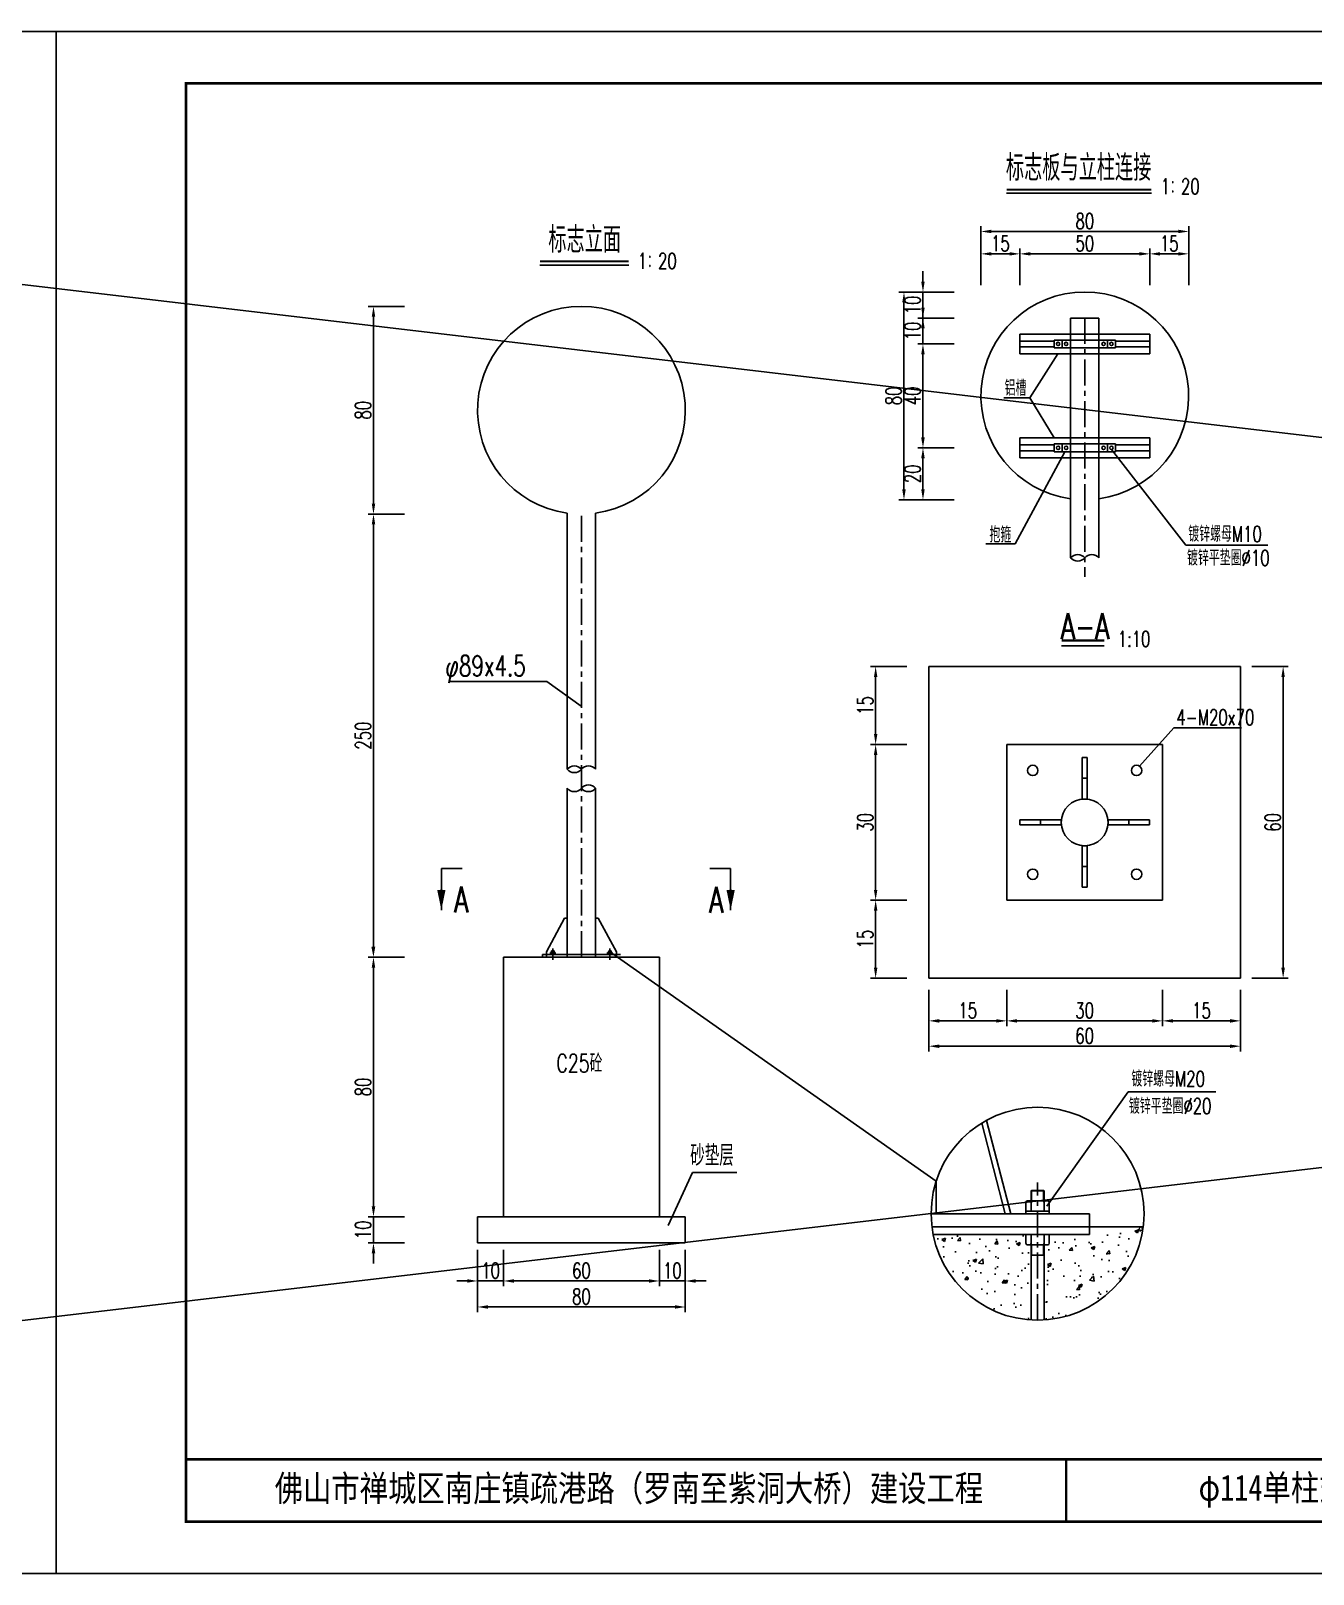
# Model space of a CAD drawing. Extents: x 3598 to 6562, y -9591 to -7828.
# Drawn here: x 4183.7 to 4430.5, y -8142.2 to -7845 of the extents above; entities that cross this region are included whole.
import ezdxf
from ezdxf.enums import TextEntityAlignment as Align

# ---------------------------------------------------------------- set-up
doc = ezdxf.new("R2010")
doc.units = 0
doc.header["$LTSCALE"] = 2
doc.header["$PDMODE"] = 32
doc.header["$PDSIZE"] = 0.3
doc.linetypes.add('CENTERX2', pattern=[4, 2.5, -0.5, 0.5, -0.5])
doc.layers.get('0').update_dxf_attribs({"linetype": 'CONTINUOUS'})
doc.layers.get('DEFPOINTS').update_dxf_attribs({"linetype": 'CONTINUOUS'})
for name, color, linetype in [('3', 3, 'CONTINUOUS'), ('PP-COM', 7, 'CONTINUOUS'), ('中线', 2, 'CENTERX2'), ('图框', 7, 'CONTINUOUS'), ('尺寸', 2, 'CONTINUOUS'), ('尺寸标注', 4, 'CONTINUOUS'), ('文字', 7, 'CONTINUOUS'), ('文字字符', 7, 'CONTINUOUS'), ('文字符号', 2, 'CONTINUOUS'), ('结构2', 7, 'CONTINUOUS'), ('结构3', 1, 'CONTINUOUS'), ('钢筋', 1, 'CONTINUOUS')]:
    doc.layers.add(name, color=color, linetype=linetype)
doc.styles.get("Standard").update_dxf_attribs({"font": 'simplex1.shx', "width": 0.7, "bigfont": 'hztxt.shx'})
doc.styles.add('WMF-宋体0', font='SIMFANG.TTF', dxfattribs={"width": 0.8})
doc.dimstyles.new('1：10', dxfattribs={"dimtxt": 3, "dimasz": 2, "dimexe": 1, "dimexo": 1, "dimgap": 0.5, "dimtad": 1, "dimrnd": 0.0095, "dimdsep": 46, "dimtxsty": 'Standard', "dimcen": 0.05, "dimclrt": 256, "dimadec": 0, "dimazin": 0, "dimtfac": 1, "dimtix": 1, "dimtmove": 2, "dimatfit": 3, "dimfxl": 0, "dimtolj": 1, "dimtzin": 0, "dimarcsym": 0})
doc.dimstyles.new('1：20', dxfattribs={"dimtxt": 3, "dimasz": 2, "dimexe": 1, "dimexo": 1, "dimgap": 0.5, "dimtad": 1, "dimlfac": 2, "dimrnd": 0.0095, "dimdsep": 46, "dimtxsty": 'Standard', "dimcen": 0.09, "dimadec": 0, "dimazin": 0, "dimtfac": 1, "dimtix": 1, "dimtmove": 2, "dimatfit": 3, "dimfxl": 0, "dimtolj": 1, "dimtzin": 0, "dimarcsym": 0})

# ---------------------------------------------------------------- blocks, each defined once
blk = doc.blocks.new('DIM')
blk.add_lwpolyline([(-1, -0.1, 0.2, 0, 0), (0, 0, 0, 0, 0)], format="xyseb")
blk = doc.blocks.new('*D36')
at = {"layer": 'DEFPOINTS', "color": 0, "linetype": 'Continuous'}
for p in [(4249.61, -7898.03), (4289.65, -7898.03), (4289.65, -7938.03)]:
    blk.add_point(p, dxfattribs=at)
at = {"layer": '尺寸标注', "color": 0, "linetype": 'Continuous', "lineweight": -2}
for p, q in [((4255.61, -7898.03), (4248.61, -7898.03)), ((4249.61, -7936.03), (4249.61, -7900.03)), ((4255.61, -7938.03), (4248.61, -7938.03))]:
    blk.add_line(p, q, dxfattribs=at)
at = {"layer": '尺寸标注', "color": 0, "linetype": 'Continuous'}
for points in [[(4249.28, -7900.03), (4249.95, -7900.03), (4249.61, -7898.03)], [(4249.28, -7936.03), (4249.95, -7936.03), (4249.61, -7938.03)]]:
    blk.add_solid(points, dxfattribs=at)
at = {"layer": '尺寸标注', "color": 0, "linetype": 'Continuous', "insert": (4247.61, -7918.03), "char_height": 3, "attachment_point": 5, "rotation": 90}
blk.add_mtext('\\A1;80', dxfattribs=at)
blk = doc.blocks.new('*D37')
at = {"layer": 'DEFPOINTS', "color": 0, "linetype": 'Continuous'}
for p in [(4289.65, -7938.03), (4249.61, -8023.37), (4289.65, -8023.37)]:
    blk.add_point(p, dxfattribs=at)
at = {"layer": '尺寸标注', "color": 0, "linetype": 'Continuous', "lineweight": -2}
for p, q in [((4255.61, -7938.03), (4248.61, -7938.03)), ((4249.61, -7940.03), (4249.61, -8021.37)), ((4255.61, -8023.37), (4248.61, -8023.37))]:
    blk.add_line(p, q, dxfattribs=at)
at = {"layer": '尺寸标注', "color": 0, "linetype": 'Continuous'}
for points in [[(4249.28, -7940.03), (4249.95, -7940.03), (4249.61, -7938.03)], [(4249.28, -8021.37), (4249.95, -8021.37), (4249.61, -8023.37)]]:
    blk.add_solid(points, dxfattribs=at)
at = {"layer": '尺寸标注', "color": 0, "linetype": 'Continuous', "insert": (4247.61, -7980.7), "char_height": 3, "attachment_point": 5, "rotation": 90}
blk.add_mtext('\\A1;250', dxfattribs=at)
blk = doc.blocks.new('*D38')
at = {"layer": 'DEFPOINTS', "color": 0, "linetype": 'Continuous'}
for p in [(4274.65, -8023.37), (4249.61, -8073.37), (4274.65, -8073.37)]:
    blk.add_point(p, dxfattribs=at)
at = {"layer": '尺寸标注', "color": 0, "linetype": 'Continuous', "lineweight": -2}
for p, q in [((4255.61, -8023.37), (4248.61, -8023.37)), ((4249.61, -8025.37), (4249.61, -8071.37)), ((4255.61, -8073.37), (4248.61, -8073.37))]:
    blk.add_line(p, q, dxfattribs=at)
at = {"layer": '尺寸标注', "color": 0, "linetype": 'Continuous'}
for points in [[(4249.28, -8025.37), (4249.95, -8025.37), (4249.61, -8023.37)], [(4249.28, -8071.37), (4249.95, -8071.37), (4249.61, -8073.37)]]:
    blk.add_solid(points, dxfattribs=at)
at = {"layer": '尺寸标注', "color": 0, "linetype": 'Continuous', "insert": (4247.61, -8048.37), "char_height": 3, "attachment_point": 5, "rotation": 90}
blk.add_mtext('\\A1;80', dxfattribs=at)
blk = doc.blocks.new('*D39')
at = {"layer": 'DEFPOINTS', "color": 0, "linetype": 'Continuous'}
for p in [(4269.65, -8073.37), (4249.61, -8078.37), (4269.65, -8078.37)]:
    blk.add_point(p, dxfattribs=at)
at = {"layer": '尺寸标注', "color": 0, "linetype": 'Continuous', "lineweight": -2}
for p, q in [((4249.61, -8071.37), (4249.61, -8069.37)), ((4255.61, -8073.37), (4248.61, -8073.37)), ((4249.61, -8073.37), (4249.61, -8078.37)), ((4255.61, -8078.37), (4248.61, -8078.37)), ((4249.61, -8080.37), (4249.61, -8082.37))]:
    blk.add_line(p, q, dxfattribs=at)
at = {"layer": '尺寸标注', "color": 0, "linetype": 'Continuous'}
for points in [[(4249.28, -8071.37), (4249.95, -8071.37), (4249.61, -8073.37)], [(4249.28, -8080.37), (4249.95, -8080.37), (4249.61, -8078.37)]]:
    blk.add_solid(points, dxfattribs=at)
at = {"layer": '尺寸标注', "color": 0, "linetype": 'Continuous', "insert": (4247.61, -8075.87), "char_height": 3, "attachment_point": 5, "rotation": 90}
blk.add_mtext('\\A1;10', dxfattribs=at)
blk = doc.blocks.new('*D40')
at = {"layer": 'DEFPOINTS', "color": 0, "linetype": 'Continuous'}
for p in [(4274.65, -8073.37), (4304.65, -8073.37), (4304.65, -8085.72)]:
    blk.add_point(p, dxfattribs=at)
at = {"layer": '尺寸标注', "color": 0, "linetype": 'Continuous', "lineweight": -2}
for p, q in [((4274.65, -8079.72), (4274.65, -8086.72)), ((4304.65, -8079.72), (4304.65, -8086.72)), ((4276.65, -8085.72), (4302.65, -8085.72))]:
    blk.add_line(p, q, dxfattribs=at)
at = {"layer": '尺寸标注', "color": 0, "linetype": 'Continuous'}
for points in [[(4276.65, -8085.39), (4276.65, -8086.06), (4274.65, -8085.72)], [(4302.65, -8085.39), (4302.65, -8086.06), (4304.65, -8085.72)]]:
    blk.add_solid(points, dxfattribs=at)
at = {"layer": '尺寸标注', "color": 0, "linetype": 'Continuous', "insert": (4289.65, -8083.72), "char_height": 3, "attachment_point": 5}
blk.add_mtext('\\A1;60', dxfattribs=at)
blk = doc.blocks.new('*D41')
at = {"layer": 'DEFPOINTS', "color": 0, "linetype": 'Continuous'}
for p in [(4269.65, -8073.37), (4274.65, -8073.37), (4274.65, -8085.72)]:
    blk.add_point(p, dxfattribs=at)
at = {"layer": '尺寸标注', "color": 0, "linetype": 'Continuous', "lineweight": -2}
for p, q in [((4269.65, -8079.72), (4269.65, -8086.72)), ((4274.65, -8079.72), (4274.65, -8086.72)), ((4267.65, -8085.72), (4265.65, -8085.72)), ((4269.65, -8085.72), (4274.65, -8085.72)), ((4276.65, -8085.72), (4278.65, -8085.72))]:
    blk.add_line(p, q, dxfattribs=at)
at = {"layer": '尺寸标注', "color": 0, "linetype": 'Continuous'}
for points in [[(4267.65, -8085.38), (4267.65, -8086.05), (4269.65, -8085.72)], [(4276.65, -8085.38), (4276.65, -8086.05), (4274.65, -8085.72)]]:
    blk.add_solid(points, dxfattribs=at)
at = {"layer": '尺寸标注', "color": 0, "linetype": 'Continuous', "insert": (4272.15, -8083.72), "char_height": 3, "attachment_point": 5}
blk.add_mtext('\\A1;10', dxfattribs=at)
blk = doc.blocks.new('*D42')
at = {"layer": 'DEFPOINTS', "color": 0, "linetype": 'Continuous'}
for p in [(4304.65, -8073.37), (4309.65, -8073.37), (4309.65, -8085.72)]:
    blk.add_point(p, dxfattribs=at)
at = {"layer": '尺寸标注', "color": 0, "linetype": 'Continuous', "lineweight": -2}
for p, q in [((4304.65, -8079.72), (4304.65, -8086.72)), ((4309.65, -8079.72), (4309.65, -8086.72)), ((4302.65, -8085.72), (4300.65, -8085.72)), ((4304.65, -8085.72), (4309.65, -8085.72)), ((4311.65, -8085.72), (4313.65, -8085.72))]:
    blk.add_line(p, q, dxfattribs=at)
at = {"layer": '尺寸标注', "color": 0, "linetype": 'Continuous'}
for points in [[(4302.65, -8085.39), (4302.65, -8086.06), (4304.65, -8085.72)], [(4311.65, -8085.39), (4311.65, -8086.06), (4309.65, -8085.72)]]:
    blk.add_solid(points, dxfattribs=at)
at = {"layer": '尺寸标注', "color": 0, "linetype": 'Continuous', "insert": (4307.15, -8083.72), "char_height": 3, "attachment_point": 5}
blk.add_mtext('\\A1;10', dxfattribs=at)
blk = doc.blocks.new('*D43')
at = {"layer": 'DEFPOINTS', "color": 0, "linetype": 'Continuous'}
for p in [(4269.65, -8078.37), (4309.65, -8078.37), (4309.65, -8090.73)]:
    blk.add_point(p, dxfattribs=at)
at = {"layer": '尺寸标注', "color": 0, "linetype": 'Continuous', "lineweight": -2}
for p, q in [((4269.65, -8084.73), (4269.65, -8091.73)), ((4309.65, -8084.73), (4309.65, -8091.73)), ((4271.65, -8090.73), (4307.65, -8090.73))]:
    blk.add_line(p, q, dxfattribs=at)
at = {"layer": '尺寸标注', "color": 0, "linetype": 'Continuous'}
for points in [[(4271.65, -8090.39), (4271.65, -8091.06), (4269.65, -8090.73)], [(4307.65, -8090.39), (4307.65, -8091.06), (4309.65, -8090.73)]]:
    blk.add_solid(points, dxfattribs=at)
at = {"layer": '尺寸标注', "color": 0, "linetype": 'Continuous', "insert": (4289.65, -8088.73), "char_height": 3, "attachment_point": 5}
blk.add_mtext('\\A1;80', dxfattribs=at)
blk = doc.blocks.new('*D44')
at = {"layer": 'DEFPOINTS', "color": 0, "linetype": 'Continuous'}
for p in [(4386.56, -7895.28), (4355.4, -7900.28), (4386.56, -7900.28)]:
    blk.add_point(p, dxfattribs=at)
at = {"layer": '尺寸标注', "color": 0, "linetype": 'Continuous', "lineweight": -2}
for p, q in [((4355.4, -7893.28), (4355.4, -7891.28)), ((4361.4, -7895.28), (4354.4, -7895.28)), ((4355.4, -7895.28), (4355.4, -7900.28)), ((4361.4, -7900.28), (4354.4, -7900.28)), ((4355.4, -7902.28), (4355.4, -7904.28))]:
    blk.add_line(p, q, dxfattribs=at)
at = {"layer": '尺寸标注', "color": 0, "linetype": 'Continuous'}
for points in [[(4355.06, -7893.28), (4355.73, -7893.28), (4355.4, -7895.28)], [(4355.06, -7902.28), (4355.73, -7902.28), (4355.4, -7900.28)]]:
    blk.add_solid(points, dxfattribs=at)
at = {"layer": '尺寸标注', "color": 0, "linetype": 'Continuous', "insert": (4353.4, -7897.78), "char_height": 3, "attachment_point": 5, "rotation": 90}
blk.add_mtext('\\A1;10', dxfattribs=at)
blk = doc.blocks.new('*D45')
at = {"layer": 'DEFPOINTS', "color": 0, "linetype": 'Continuous'}
for p in [(4386.56, -7900.28), (4355.4, -7905.28), (4386.56, -7905.28)]:
    blk.add_point(p, dxfattribs=at)
at = {"layer": '尺寸标注', "color": 0, "linetype": 'Continuous', "lineweight": -2}
for p, q in [((4355.4, -7898.28), (4355.4, -7896.28)), ((4361.4, -7900.28), (4354.4, -7900.28)), ((4355.4, -7900.28), (4355.4, -7905.28)), ((4361.4, -7905.28), (4354.4, -7905.28)), ((4355.4, -7907.28), (4355.4, -7909.28))]:
    blk.add_line(p, q, dxfattribs=at)
at = {"layer": '尺寸标注', "color": 0, "linetype": 'Continuous'}
for points in [[(4355.06, -7898.28), (4355.73, -7898.28), (4355.4, -7900.28)], [(4355.06, -7907.28), (4355.73, -7907.28), (4355.4, -7905.28)]]:
    blk.add_solid(points, dxfattribs=at)
at = {"layer": '尺寸标注', "color": 0, "linetype": 'Continuous', "insert": (4353.4, -7902.78), "char_height": 3, "attachment_point": 5, "rotation": 90}
blk.add_mtext('\\A1;10', dxfattribs=at)
blk = doc.blocks.new('*D46')
at = {"layer": 'DEFPOINTS', "color": 0, "linetype": 'Continuous'}
for p in [(4386.56, -7905.28), (4355.4, -7925.28), (4386.56, -7925.28)]:
    blk.add_point(p, dxfattribs=at)
at = {"layer": '尺寸标注', "color": 0, "linetype": 'Continuous', "lineweight": -2}
for p, q in [((4361.4, -7905.28), (4354.4, -7905.28)), ((4355.4, -7907.28), (4355.4, -7923.28)), ((4361.4, -7925.28), (4354.4, -7925.28))]:
    blk.add_line(p, q, dxfattribs=at)
at = {"layer": '尺寸标注', "color": 0, "linetype": 'Continuous'}
for points in [[(4355.06, -7907.28), (4355.73, -7907.28), (4355.4, -7905.28)], [(4355.06, -7923.28), (4355.73, -7923.28), (4355.4, -7925.28)]]:
    blk.add_solid(points, dxfattribs=at)
at = {"layer": '尺寸标注', "color": 0, "linetype": 'Continuous', "insert": (4353.4, -7915.28), "char_height": 3, "attachment_point": 5, "rotation": 90}
blk.add_mtext('\\A1;40', dxfattribs=at)
blk = doc.blocks.new('*D47')
at = {"layer": 'DEFPOINTS', "color": 0, "linetype": 'Continuous'}
for p in [(4386.56, -7925.28), (4355.4, -7935.28), (4386.56, -7935.28)]:
    blk.add_point(p, dxfattribs=at)
at = {"layer": '尺寸标注', "color": 0, "linetype": 'Continuous', "lineweight": -2}
for p, q in [((4361.4, -7925.28), (4354.4, -7925.28)), ((4355.4, -7927.28), (4355.4, -7933.28)), ((4361.4, -7935.28), (4354.4, -7935.28))]:
    blk.add_line(p, q, dxfattribs=at)
at = {"layer": '尺寸标注', "color": 0, "linetype": 'Continuous'}
for points in [[(4355.06, -7927.28), (4355.73, -7927.28), (4355.4, -7925.28)], [(4355.06, -7933.28), (4355.73, -7933.28), (4355.4, -7935.28)]]:
    blk.add_solid(points, dxfattribs=at)
at = {"layer": '尺寸标注', "color": 0, "linetype": 'Continuous', "insert": (4353.4, -7930.28), "char_height": 3, "attachment_point": 5, "rotation": 90}
blk.add_mtext('\\A1;20', dxfattribs=at)
blk = doc.blocks.new('*D48')
at = {"layer": 'DEFPOINTS', "color": 0, "linetype": 'Continuous'}
for p in [(4386.56, -7895.28), (4351.74, -7935.28), (4386.56, -7935.28)]:
    blk.add_point(p, dxfattribs=at)
at = {"layer": '尺寸标注', "color": 0, "linetype": 'Continuous', "lineweight": -2}
for p, q in [((4357.74, -7895.28), (4350.74, -7895.28)), ((4351.74, -7897.28), (4351.74, -7933.28)), ((4357.74, -7935.28), (4350.74, -7935.28))]:
    blk.add_line(p, q, dxfattribs=at)
at = {"layer": '尺寸标注', "color": 0, "linetype": 'Continuous'}
for points in [[(4351.41, -7897.28), (4352.08, -7897.28), (4351.74, -7895.28)], [(4351.41, -7933.28), (4352.08, -7933.28), (4351.74, -7935.28)]]:
    blk.add_solid(points, dxfattribs=at)
at = {"layer": '尺寸标注', "color": 0, "linetype": 'Continuous', "insert": (4349.74, -7915.28), "char_height": 3, "attachment_point": 5, "rotation": 90}
blk.add_mtext('\\A1;80', dxfattribs=at)
blk = doc.blocks.new('*D49')
at = {"layer": 'DEFPOINTS', "color": 0, "linetype": 'Continuous'}
for p in [(4374.06, -7887.92), (4366.56, -7895.28), (4374.06, -7895.28)]:
    blk.add_point(p, dxfattribs=at)
at = {"layer": '尺寸标注', "color": 0, "linetype": 'Continuous', "lineweight": -2}
for p, q in [((4366.56, -7893.92), (4366.56, -7886.92)), ((4374.06, -7893.92), (4374.06, -7886.92)), ((4368.56, -7887.92), (4372.06, -7887.92))]:
    blk.add_line(p, q, dxfattribs=at)
at = {"layer": '尺寸标注', "color": 0, "linetype": 'Continuous'}
for points in [[(4368.56, -7887.59), (4368.56, -7888.25), (4366.56, -7887.92)], [(4372.06, -7887.59), (4372.06, -7888.25), (4374.06, -7887.92)]]:
    blk.add_solid(points, dxfattribs=at)
at = {"layer": '尺寸标注', "color": 0, "linetype": 'Continuous', "insert": (4370.31, -7885.92), "char_height": 3, "attachment_point": 5}
blk.add_mtext('\\A1;15', dxfattribs=at)
blk = doc.blocks.new('*D50')
at = {"layer": 'DEFPOINTS', "color": 0, "linetype": 'Continuous'}
for p in [(4399.06, -7887.92), (4374.06, -7895.28), (4399.06, -7895.28)]:
    blk.add_point(p, dxfattribs=at)
at = {"layer": '尺寸标注', "color": 0, "linetype": 'Continuous', "lineweight": -2}
for p, q in [((4374.06, -7893.92), (4374.06, -7886.92)), ((4399.06, -7893.92), (4399.06, -7886.92)), ((4376.06, -7887.92), (4397.06, -7887.92))]:
    blk.add_line(p, q, dxfattribs=at)
at = {"layer": '尺寸标注', "color": 0, "linetype": 'Continuous'}
for points in [[(4376.06, -7887.59), (4376.06, -7888.25), (4374.06, -7887.92)], [(4397.06, -7887.59), (4397.06, -7888.25), (4399.06, -7887.92)]]:
    blk.add_solid(points, dxfattribs=at)
at = {"layer": '尺寸标注', "color": 0, "linetype": 'Continuous', "insert": (4386.56, -7885.92), "char_height": 3, "attachment_point": 5}
blk.add_mtext('\\A1;50', dxfattribs=at)
blk = doc.blocks.new('*D51')
at = {"layer": 'DEFPOINTS', "color": 0, "linetype": 'Continuous'}
for p in [(4406.56, -7887.92), (4399.06, -7895.28), (4406.56, -7915.28)]:
    blk.add_point(p, dxfattribs=at)
at = {"layer": '尺寸标注', "color": 0, "linetype": 'Continuous', "lineweight": -2}
for p, q in [((4399.06, -7893.92), (4399.06, -7886.92)), ((4406.56, -7893.92), (4406.56, -7886.92)), ((4401.06, -7887.92), (4404.56, -7887.92))]:
    blk.add_line(p, q, dxfattribs=at)
at = {"layer": '尺寸标注', "color": 0, "linetype": 'Continuous'}
for points in [[(4401.06, -7887.59), (4401.06, -7888.25), (4399.06, -7887.92)], [(4404.56, -7887.59), (4404.56, -7888.25), (4406.56, -7887.92)]]:
    blk.add_solid(points, dxfattribs=at)
at = {"layer": '尺寸标注', "color": 0, "linetype": 'Continuous', "insert": (4402.81, -7885.92), "char_height": 3, "attachment_point": 5}
blk.add_mtext('\\A1;15', dxfattribs=at)
blk = doc.blocks.new('*D52')
at = {"layer": 'DEFPOINTS', "color": 0, "linetype": 'Continuous'}
for p in [(4406.56, -7883.61), (4366.56, -7895.28), (4406.56, -7915.28)]:
    blk.add_point(p, dxfattribs=at)
at = {"layer": '尺寸标注', "color": 0, "linetype": 'Continuous', "lineweight": -2}
for p, q in [((4366.56, -7889.61), (4366.56, -7882.61)), ((4368.56, -7883.61), (4404.56, -7883.61)), ((4406.56, -7889.61), (4406.56, -7882.61))]:
    blk.add_line(p, q, dxfattribs=at)
at = {"layer": '尺寸标注', "color": 0, "linetype": 'Continuous'}
for points in [[(4368.56, -7883.27), (4368.56, -7883.94), (4366.56, -7883.61)], [(4404.56, -7883.27), (4404.56, -7883.94), (4406.56, -7883.61)]]:
    blk.add_solid(points, dxfattribs=at)
at = {"layer": '尺寸标注', "color": 0, "linetype": 'Continuous', "insert": (4386.56, -7881.61), "char_height": 3, "attachment_point": 5}
blk.add_mtext('\\A1;80', dxfattribs=at)
blk = doc.blocks.new('*D112')
at = {"layer": 'DEFPOINTS', "color": 0, "linetype": 'Continuous'}
for p in [(4346.29, -7967.4), (4371.53, -7967.4), (4371.53, -7982.4)]:
    blk.add_point(p, dxfattribs=at)
at = {"layer": '尺寸标注', "color": 0, "linetype": 'Continuous', "lineweight": -2}
for p, q in [((4352.29, -7967.4), (4345.29, -7967.4)), ((4346.29, -7980.4), (4346.29, -7969.4)), ((4352.29, -7982.4), (4345.29, -7982.4))]:
    blk.add_line(p, q, dxfattribs=at)
at = {"layer": '尺寸标注', "color": 0, "linetype": 'Continuous'}
for points in [[(4345.96, -7969.4), (4346.62, -7969.4), (4346.29, -7967.4)], [(4345.96, -7980.4), (4346.62, -7980.4), (4346.29, -7982.4)]]:
    blk.add_solid(points, dxfattribs=at)
at = {"layer": '尺寸标注', "linetype": 'Continuous', "insert": (4344.29, -7974.9), "char_height": 3, "attachment_point": 5, "rotation": 90}
blk.add_mtext('\\A1;15', dxfattribs=at)
blk = doc.blocks.new('*D113')
at = {"layer": 'DEFPOINTS', "color": 0, "linetype": 'Continuous'}
for p in [(4371.53, -7982.4), (4346.29, -8012.4), (4371.53, -8012.4)]:
    blk.add_point(p, dxfattribs=at)
at = {"layer": '尺寸标注', "color": 0, "linetype": 'Continuous', "lineweight": -2}
for p, q in [((4352.29, -7982.4), (4345.29, -7982.4)), ((4346.29, -7984.4), (4346.29, -8010.4)), ((4352.29, -8012.4), (4345.29, -8012.4))]:
    blk.add_line(p, q, dxfattribs=at)
at = {"layer": '尺寸标注', "color": 0, "linetype": 'Continuous'}
for points in [[(4345.96, -7984.4), (4346.62, -7984.4), (4346.29, -7982.4)], [(4345.96, -8010.4), (4346.62, -8010.4), (4346.29, -8012.4)]]:
    blk.add_solid(points, dxfattribs=at)
at = {"layer": '尺寸标注', "linetype": 'Continuous', "insert": (4344.29, -7997.4), "char_height": 3, "attachment_point": 5, "rotation": 90}
blk.add_mtext('\\A1;30', dxfattribs=at)
blk = doc.blocks.new('*D114')
at = {"layer": 'DEFPOINTS', "color": 0, "linetype": 'Continuous'}
for p in [(4371.53, -8012.4), (4346.29, -8027.4), (4371.53, -8027.4)]:
    blk.add_point(p, dxfattribs=at)
at = {"layer": '尺寸标注', "color": 0, "linetype": 'Continuous', "lineweight": -2}
for p, q in [((4352.29, -8012.4), (4345.29, -8012.4)), ((4346.29, -8014.4), (4346.29, -8025.4)), ((4352.29, -8027.4), (4345.29, -8027.4))]:
    blk.add_line(p, q, dxfattribs=at)
at = {"layer": '尺寸标注', "color": 0, "linetype": 'Continuous'}
for points in [[(4345.96, -8014.4), (4346.62, -8014.4), (4346.29, -8012.4)], [(4345.96, -8025.4), (4346.62, -8025.4), (4346.29, -8027.4)]]:
    blk.add_solid(points, dxfattribs=at)
at = {"layer": '尺寸标注', "linetype": 'Continuous', "insert": (4344.29, -8019.9), "char_height": 3, "attachment_point": 5, "rotation": 90}
blk.add_mtext('\\A1;15', dxfattribs=at)
blk = doc.blocks.new('*D115')
at = {"layer": 'DEFPOINTS', "color": 0, "linetype": 'Continuous'}
for p in [(4416.53, -7967.4), (4416.53, -8027.4), (4424.74, -8027.4)]:
    blk.add_point(p, dxfattribs=at)
at = {"layer": '尺寸标注', "color": 0, "linetype": 'Continuous', "lineweight": -2}
for p, q in [((4418.74, -7967.4), (4425.74, -7967.4)), ((4424.74, -7969.4), (4424.74, -8025.4)), ((4418.74, -8027.4), (4425.74, -8027.4))]:
    blk.add_line(p, q, dxfattribs=at)
at = {"layer": '尺寸标注', "color": 0, "linetype": 'Continuous'}
for points in [[(4424.4, -7969.4), (4425.07, -7969.4), (4424.74, -7967.4)], [(4424.4, -8025.4), (4425.07, -8025.4), (4424.74, -8027.4)]]:
    blk.add_solid(points, dxfattribs=at)
at = {"layer": '尺寸标注', "linetype": 'Continuous', "insert": (4422.74, -7997.4), "char_height": 3, "attachment_point": 5, "rotation": 90}
blk.add_mtext('\\A1;60', dxfattribs=at)
blk = doc.blocks.new('*D116')
at = {"layer": 'DEFPOINTS', "color": 0, "linetype": 'Continuous'}
for p in [(4371.53, -8012.4), (4356.53, -8027.4), (4371.53, -8035.63)]:
    blk.add_point(p, dxfattribs=at)
at = {"layer": '尺寸标注', "color": 0, "linetype": 'Continuous', "lineweight": -2}
for p, q in [((4356.53, -8029.63), (4356.53, -8036.63)), ((4371.53, -8029.63), (4371.53, -8036.63)), ((4358.53, -8035.63), (4369.53, -8035.63))]:
    blk.add_line(p, q, dxfattribs=at)
at = {"layer": '尺寸标注', "color": 0, "linetype": 'Continuous'}
for points in [[(4358.53, -8035.3), (4358.53, -8035.97), (4356.53, -8035.63)], [(4369.53, -8035.3), (4369.53, -8035.97), (4371.53, -8035.63)]]:
    blk.add_solid(points, dxfattribs=at)
at = {"layer": '尺寸标注', "linetype": 'Continuous', "insert": (4364.03, -8033.63), "char_height": 3, "attachment_point": 5}
blk.add_mtext('\\A1;15', dxfattribs=at)
blk = doc.blocks.new('*D117')
at = {"layer": 'DEFPOINTS', "color": 0, "linetype": 'Continuous'}
for p in [(4371.53, -8012.4), (4401.53, -8012.4), (4401.53, -8035.63)]:
    blk.add_point(p, dxfattribs=at)
at = {"layer": '尺寸标注', "color": 0, "linetype": 'Continuous', "lineweight": -2}
for p, q in [((4371.53, -8029.63), (4371.53, -8036.63)), ((4401.53, -8029.63), (4401.53, -8036.63)), ((4373.53, -8035.63), (4399.53, -8035.63))]:
    blk.add_line(p, q, dxfattribs=at)
at = {"layer": '尺寸标注', "color": 0, "linetype": 'Continuous'}
for points in [[(4373.53, -8035.3), (4373.53, -8035.97), (4371.53, -8035.63)], [(4399.53, -8035.3), (4399.53, -8035.97), (4401.53, -8035.63)]]:
    blk.add_solid(points, dxfattribs=at)
at = {"layer": '尺寸标注', "linetype": 'Continuous', "insert": (4386.53, -8033.63), "char_height": 3, "attachment_point": 5}
blk.add_mtext('\\A1;30', dxfattribs=at)
blk = doc.blocks.new('*D118')
at = {"layer": 'DEFPOINTS', "color": 0, "linetype": 'Continuous'}
for p in [(4401.53, -8012.4), (4416.53, -8012.4), (4416.53, -8035.63)]:
    blk.add_point(p, dxfattribs=at)
at = {"layer": '尺寸标注', "color": 0, "linetype": 'Continuous', "lineweight": -2}
for p, q in [((4401.53, -8029.63), (4401.53, -8036.63)), ((4416.53, -8029.63), (4416.53, -8036.63)), ((4403.53, -8035.63), (4414.53, -8035.63))]:
    blk.add_line(p, q, dxfattribs=at)
at = {"layer": '尺寸标注', "color": 0, "linetype": 'Continuous'}
for points in [[(4403.53, -8035.3), (4403.53, -8035.97), (4401.53, -8035.63)], [(4414.53, -8035.3), (4414.53, -8035.97), (4416.53, -8035.63)]]:
    blk.add_solid(points, dxfattribs=at)
at = {"layer": '尺寸标注', "linetype": 'Continuous', "insert": (4409.03, -8033.63), "char_height": 3, "attachment_point": 5}
blk.add_mtext('\\A1;15', dxfattribs=at)
blk = doc.blocks.new('*D119')
at = {"layer": 'DEFPOINTS', "color": 0, "linetype": 'Continuous'}
for p in [(4356.53, -8027.4), (4416.53, -8027.4), (4416.53, -8040.51)]:
    blk.add_point(p, dxfattribs=at)
at = {"layer": '尺寸标注', "color": 0, "linetype": 'Continuous', "lineweight": -2}
for p, q in [((4356.53, -8034.51), (4356.53, -8041.51)), ((4416.53, -8034.51), (4416.53, -8041.51)), ((4358.53, -8040.51), (4414.53, -8040.51))]:
    blk.add_line(p, q, dxfattribs=at)
at = {"layer": '尺寸标注', "color": 0, "linetype": 'Continuous'}
for points in [[(4358.53, -8040.18), (4358.53, -8040.85), (4356.53, -8040.51)], [(4414.53, -8040.18), (4414.53, -8040.85), (4416.53, -8040.51)]]:
    blk.add_solid(points, dxfattribs=at)
at = {"layer": '尺寸标注', "linetype": 'Continuous', "insert": (4386.53, -8038.51), "char_height": 3, "attachment_point": 5}
blk.add_mtext('\\A1;60', dxfattribs=at)

msp = doc.modelspace()

# ---------------------------------------------------------------- hatches: boundary and pattern name
at = {"layer": '尺寸标注'}
h = msp.add_hatch(dxfattribs=at)
h.set_pattern_fill('AR-CONC', color=256, style=0)
h.set_pattern_definition([(50, (2534.168, -8191.843), (7.172602, -0.627521), [0.75, -8.25]), (355, (2534.168, -8191.843), (-1.387513, 7.52192), [0.6, -6.6]), (100.4514, (2534.766, -8191.8955), (5.785094, 6.894395), [0.637402, -7.01142]), (46.1842, (2534.168, -8189.843), (10.67241, -1.65519), [1.125, -12.375]), (96.6356, (2535.057, -8189.981), (9.346627, 9.74118), [0.9561, -10.51713]), (351.1842, (2534.168, -8189.843), (9.34662, 9.741186), [0.9, -9.9]), (21, (2535.168, -8190.343), (5.96907, -4.026189), [0.75, -8.25]), (326, (2535.168, -8190.343), (2.433153, 7.2515), [0.6, -6.6]), (71.4514, (2535.6655, -8190.679), (8.402226, 3.225305), [0.637402, -7.01142]), (37.5, (2534.168, -8191.8432), (0.1215986, 3.3289385), [0, -6.52, 0, -6.7, 0, -6.625]), (7.5, (2534.168, -8191.843), (2.6306954, 3.944117), [0, -3.82, 0, -6.37, 0, -2.525]), (327.5, (2531.938, -8191.8432), (5.3382244, -0.2255487), [0, -2.5, 0, -7.8, 0, -10.35]), (317.5, (2530.938, -8191.843), (5.831862, 1.00105), [0, -3.25, 0, -5.18, 0, -7.35])])
h.paths.add_polyline_path([(4357.3665, -8076.7672, 0.34067024), (4376.2189, -8093.2256), (4376.2189, -8078.7672), (4375.5189, -8078.7672, -0.41421356), (4375.2189, -8078.4672), (4375.2189, -8076.7672)])
h.paths.add_polyline_path([(4379.7189, -8076.7672), (4379.7189, -8078.4672, -0.41421356), (4379.4189, -8078.7672), (4378.7189, -8078.7672), (4378.7189, -8093.2256, 0.36148997), (4397.8124, -8075.2672), (4387.4689, -8075.2672), (4387.4689, -8076.7672)])

# ---------------------------------------------------------------- linework, layer by layer
at = {"color": 7, "linetype": 'Continuous'}
for p, q in [((4386.0288, -7984.9045), (4387.0288, -7984.9045)), ((4386.0288, -7984.9045), (4386.0288, -7992.9045)), ((4387.0288, -7984.9045), (4387.0288, -7992.9045)), ((4386.0288, -7988.9045), (4387.0288, -7988.9045)), ((4386.0288, -7992.9045), (4387.0288, -7992.9045)), ((4374.0288, -7997.9045), (4374.0288, -7996.9045)), ((4374.0288, -7996.9045), (4382.0288, -7996.9045)), ((4378.0288, -7997.9045), (4378.0288, -7996.9045)), ((4382.0288, -7997.9045), (4382.0288, -7996.9045)), ((4391.0288, -7997.9045), (4391.0288, -7996.9045)), ((4399.0288, -7996.9045), (4391.0288, -7996.9045)), ((4395.0288, -7997.9045), (4395.0288, -7996.9045)), ((4399.0288, -7997.9045), (4399.0288, -7996.9045)), ((4374.0288, -7997.9045), (4382.0288, -7997.9045)), ((4399.0288, -7997.9045), (4391.0288, -7997.9045)), ((4386.0288, -8001.9045), (4387.0288, -8001.9045)), ((4386.0288, -8009.9045), (4386.0288, -8001.9045)), ((4387.0288, -8009.9045), (4387.0288, -8001.9045)), ((4386.0288, -8005.9045), (4387.0288, -8005.9045)), ((4386.0288, -8009.9045), (4387.0288, -8009.9045))]:
    msp.add_line(p, q, dxfattribs=at)
for p, q in [((4283.696, -8022.8657), (4283.696, -8022.4657)), ((4283.896, -8022.7657), (4283.896, -8022.1657)), ((4284.396, -8022.7657), (4284.396, -8022.1657)), ((4284.596, -8022.8657), (4284.596, -8022.4657)), ((4294.696, -8022.8657), (4294.696, -8022.4657)), ((4294.896, -8022.7657), (4294.896, -8022.1657)), ((4295.396, -8022.7657), (4295.396, -8022.1657)), ((4295.596, -8022.8657), (4295.596, -8022.4657)), ((4218.5275, -8132.0772), (4598.5275, -8132.0772))]:
    msp.add_line(p, q)
at = {"const_width": 0.2}
for points in [[(3768.5275, -7845.0772), (4188.5276, -7845.0772), (4188.5276, -8142.0772), (3768.5275, -8142.0772)], [(4188.5275, -7845.0772), (4608.5276, -7845.0772), (4608.5276, -8142.0772), (4188.5275, -8142.0772)]]:
    msp.add_lwpolyline(points, close=True, dxfattribs=at)
at = {"color": 7, "const_width": 0.5}
msp.add_lwpolyline([(4213.5275, -8132.0772), (4213.5275, -7855.0772), (4598.5276, -7855.0772), (4598.5276, -8132.0772)], close=True, dxfattribs=at)
at = {"color": 7}
for points in [[(4213.5275, -7855.0772), (4518.5275, -7855.0772), (4518.5275, -7863.0772), (4598.5275, -7863.0772), (4598.5275, -8120.0772), (4213.5275, -8120.0772), (4213.5275, -7855.0772)], [(4213.5275, -7855.0772), (4518.5275, -7855.0772), (4518.5275, -7863.0772), (4598.5275, -7863.0772), (4598.5276, -8120.0772), (4213.5275, -8120.0772), (4213.5275, -7855.0772)]]:
    msp.add_lwpolyline(points, close=True, dxfattribs=at)
at = {"const_width": 0.5}
for points in [[(4213.5275, -8120.0772), (4598.5276, -8120.0772)], [(4382.9705, -8120.0772), (4382.9705, -8132.0772)]]:
    msp.add_lwpolyline(points, dxfattribs=at)
at = {"color": 7, "linetype": 'Continuous'}
msp.add_circle((4386.5288, -7997.4045), 4.5, dxfattribs=at)
at = {"layer": 'PP-COM'}
for centre in [(4376.5288, -7987.4045), (4396.5288, -7987.4045), (4376.5288, -8007.4045), (4396.5288, -8007.4045)]:
    msp.add_circle(centre, 1, dxfattribs=at)
at = {"layer": '中线'}
for p, q in [((4386.5564, -7900.2766), (4386.5564, -7950.118)), ((4289.646, -8023.3657), (4289.646, -7938.0347)), ((4284.146, -8023.8657), (4284.146, -8021.6657)), ((4295.146, -8023.8657), (4295.146, -8021.6657)), ((4377.4689, -8093.2637), (4377.4689, -8066.7672))]:
    msp.add_line(p, q, dxfattribs=at)
at = {"layer": '图框', "linetype": 'Continuous'}
for points in [[(3768.5275, -7845.0772), (3768.5275, -8142.0772), (4188.5275, -8142.0772), (4188.5275, -7845.0772)], [(4188.5275, -7845.0772), (4188.5275, -8142.0772), (4608.5275, -8142.0772), (4608.5275, -7845.0772)]]:
    msp.add_lwpolyline(points, close=True, dxfattribs=at)
at = {"layer": '尺寸', "color": 0, "linetype": 'Continuous'}
for p, q in [((4262.6785, -8014.2801), (4262.6785, -8006.2801)), ((4262.6785, -8006.2801), (4266.6785, -8006.2801)), ((4318.3747, -8006.2801), (4314.3747, -8006.2801)), ((4318.3747, -8014.2801), (4318.3747, -8006.2801))]:
    msp.add_line(p, q, dxfattribs=at)
for points in [[(4262.2851, -8010.4121, 0.8, 0, 0), (4262.6785, -8014.2801, 0, 0, 0)], [(4263.072, -8010.4121, 0.8, 0, 0), (4262.6785, -8014.2801, 0, 0, 0)], [(4317.9812, -8010.4121, 0.8, 0, 0), (4318.3747, -8014.2801, 0, 0, 0)], [(4318.7682, -8010.4121, 0.8, 0, 0), (4318.3747, -8014.2801, 0, 0, 0)]]:
    msp.add_lwpolyline(points, format="xyseb", dxfattribs=at)
at = {"layer": '尺寸标注', "linetype": 'Continuous'}
for p, q in [((3768.5275, -7845.0772), (6288.5275, -8142.0772)), ((3768.5275, -8142.0772), (6288.5275, -7845.0772)), ((4249.6118, -7940.0347), (4249.6118, -8021.3657)), ((4249.6118, -8025.3657), (4249.6118, -8061.3657))]:
    msp.add_line(p, q, dxfattribs=at)
at = {"layer": '尺寸标注', "color": 7, "linetype": 'Continuous'}
for p, q in [((4371.5053, -7876.262), (4399.3923, -7876.262)), ((4281.6489, -7890.0825), (4298.7559, -7890.0825)), ((4264.462, -7970.2762), (4283.007, -7970.2762)), ((4283.007, -7970.2762), (4289.5722, -7975.0186))]:
    msp.add_line(p, q, dxfattribs=at)
at = {"layer": '尺寸标注'}
for p, q in [((4295.5033, -8022.5948), (4357.955, -8066.4973)), ((4387.4689, -8075.2672), (4397.8124, -8075.2672))]:
    msp.add_line(p, q, dxfattribs=at)
at = {"layer": '尺寸标注', "color": 7, "linetype": 'Continuous', "const_width": 0.4}
for points in [[(4371.5053, -7875.542), (4399.3923, -7875.542)], [(4281.6489, -7889.3625), (4298.7559, -7889.3625)]]:
    msp.add_lwpolyline(points, dxfattribs=at)
at = {"layer": '尺寸标注'}
msp.add_circle((4377.4689, -8072.7672), 20.4965, dxfattribs=at)
at = {"layer": '文字'}
msp.add_line((4382.0799, -7963.3773), (4390.316, -7963.3773), dxfattribs=at)
at = {"layer": '文字', "const_width": 0.4}
msp.add_lwpolyline([(4382.0799, -7962.3773), (4390.316, -7962.3773)], dxfattribs=at)
at = {"layer": '文字符号'}
for p, q in [((4375.948, -7915.6303), (4381.3947, -7907.1711)), ((4375.948, -7915.6303), (4370.981, -7915.6303)), ((4375.948, -7915.6303), (4380.6821, -7923.3822)), ((4373.1591, -7943.7813), (4382.6999, -7926.0407)), ((4405.9952, -7944.0228), (4391.6941, -7925.5974)), ((4373.1591, -7943.7813), (4367.5303, -7943.7813)), ((4421.821, -7944.0228), (4405.9952, -7944.0228)), ((4397.095, -7986.5803), (4403.7238, -7979.1919)), ((4416.7357, -7979.1919), (4403.7238, -7979.1919)), ((4394.8876, -8049.2953), (4379.2691, -8071.3089)), ((4411.7835, -8049.2953), (4394.8876, -8049.2953)), ((4311.0053, -8064.8166), (4306.3326, -8075.0612)), ((4311.0053, -8064.8166), (4319.5463, -8064.8166))]:
    msp.add_line(p, q, dxfattribs=at)
at = {"layer": '结构2'}
for p, q in [((4374.0564, -7903.3822), (4399.0564, -7903.3822)), ((4374.0564, -7903.3822), (4374.0564, -7907.1711)), ((4374.0564, -7904.7266), (4380.6592, -7904.7266)), ((4380.6592, -7904.5127), (4392.4536, -7904.5127)), ((4380.6592, -7904.5127), (4380.6592, -7906.0405)), ((4382.187, -7904.5127), (4382.187, -7906.0405)), ((4390.9258, -7904.5127), (4390.9258, -7906.0405)), ((4392.4536, -7904.5127), (4392.4536, -7906.0405)), ((4392.4536, -7904.7266), (4399.0564, -7904.7266)), ((4399.0564, -7903.3822), (4399.0564, -7907.1711)), ((4374.0564, -7905.8266), (4380.6592, -7905.8266)), ((4374.0564, -7907.1711), (4399.0564, -7907.1711)), ((4380.6592, -7906.0405), (4392.4536, -7906.0405)), ((4392.4536, -7905.8266), (4399.0564, -7905.8266)), ((4374.0564, -7923.3822), (4399.0564, -7923.3822)), ((4374.0564, -7923.3822), (4374.0564, -7927.1711)), ((4374.0564, -7924.7266), (4380.6592, -7924.7266)), ((4374.0564, -7925.8266), (4380.6592, -7925.8266)), ((4380.6592, -7924.5127), (4392.4536, -7924.5127)), ((4380.6592, -7924.5127), (4380.6592, -7926.0405)), ((4380.6592, -7926.0405), (4392.4536, -7926.0405)), ((4382.187, -7924.5127), (4382.187, -7926.0405)), ((4390.9258, -7924.5127), (4390.9258, -7926.0405)), ((4392.4536, -7924.5127), (4392.4536, -7926.0405)), ((4392.4536, -7924.7266), (4399.0564, -7924.7266)), ((4392.4536, -7925.8266), (4399.0564, -7925.8266)), ((4399.0564, -7923.3822), (4399.0564, -7927.1711)), ((4374.0564, -7927.1711), (4399.0564, -7927.1711)), ((4304.646, -8023.3657), (4274.646, -8023.3657)), ((4274.646, -8073.3657), (4274.646, -8023.3657)), ((4284.596, -8022.4657), (4283.696, -8022.4657)), ((4284.596, -8022.7657), (4283.696, -8022.7657)), ((4283.896, -8022.1657), (4284.396, -8022.1657)), ((4294.696, -8022.4657), (4295.596, -8022.4657)), ((4294.696, -8022.7657), (4295.596, -8022.7657)), ((4295.396, -8022.1657), (4294.896, -8022.1657)), ((4304.646, -8023.3657), (4304.646, -8073.3657)), ((4371.2311, -8072.7672), (4366.7082, -8055.3226)), ((4367.6299, -8054.7867), (4372.2918, -8072.7672)), ((4357.955, -8072.7672), (4357.955, -8066.4973)), ((4269.646, -8073.3657), (4269.646, -8078.3657)), ((4309.646, -8073.3657), (4269.646, -8073.3657)), ((4309.646, -8073.3657), (4309.646, -8078.3657)), ((4387.4689, -8072.7672), (4356.9724, -8072.7672)), ((4387.4689, -8072.7672), (4387.4689, -8076.7672)), ((4387.4689, -8075.2672), (4357.1254, -8075.2672)), ((4387.4689, -8076.7672), (4357.3665, -8076.7672)), ((4269.646, -8078.3657), (4309.646, -8078.3657))]:
    msp.add_line(p, q, dxfattribs=at)
for centre in [(4381.4231, -7905.2766), (4382.9508, -7905.2766), (4390.162, -7905.2766), (4391.6897, -7905.2766), (4381.4231, -7925.2766), (4382.9508, -7925.2766), (4390.162, -7925.2766), (4391.6897, -7925.2766)]:
    msp.add_circle(centre, 0.3208, dxfattribs=at)
at = {"layer": '结构3'}
for p, q in [((4282.146, -8023.3657), (4282.146, -8022.8657)), ((4297.146, -8022.8657), (4282.146, -8022.8657)), ((4297.146, -8023.3657), (4282.146, -8023.3657)), ((4376.2189, -8072.2672), (4376.2189, -8068.4672)), ((4378.6921, -8068.3672), (4376.2457, -8068.3672)), ((4376.3189, -8070.2672), (4376.3189, -8068.294)), ((4378.5189, -8068.2672), (4376.4189, -8068.2672)), ((4378.6189, -8070.2672), (4378.6189, -8068.294)), ((4378.7189, -8072.2672), (4378.7189, -8068.4672)), ((4375.2189, -8072.7672), (4375.2189, -8070.5672)), ((4375.5189, -8070.2672), (4379.4189, -8070.2672)), ((4376.2189, -8072.2672), (4376.2189, -8071.0672)), ((4378.7189, -8072.2672), (4378.7189, -8071.0672)), ((4379.7189, -8072.7672), (4379.7189, -8070.5672)), ((4375.2189, -8072.2672), (4379.7189, -8072.2672)), ((4379.7189, -8076.7672), (4375.2189, -8076.7672)), ((4375.2189, -8076.7672), (4375.2189, -8078.4672)), ((4376.2189, -8076.7672), (4376.2189, -8093.2256)), ((4376.2189, -8076.7672), (4376.2189, -8077.9672)), ((4378.7189, -8076.7672), (4378.7189, -8093.2256)), ((4378.7189, -8076.7672), (4378.7189, -8077.9672)), ((4379.7189, -8076.7672), (4379.7189, -8078.4672)), ((4379.4189, -8078.7672), (4375.5189, -8078.7672)), ((4376.2189, -8080.7672), (4378.7189, -8080.7672)), ((4376.3189, -8078.7672), (4376.3189, -8080.7672)), ((4378.6189, -8078.7672), (4378.6189, -8080.7672))]:
    msp.add_line(p, q, dxfattribs=at)
for centre, radius, start, end in [((4376.4189, -8068.4672), 0.2, 90, 180), ((4378.5189, -8068.4672), 0.2, 0, 90), ((4375.5189, -8070.5672), 0.3, 90, 180), ((4375.9189, -8070.5672), 0.3, 0, 90), ((4376.5189, -8070.5672), 0.3, 90, 180), ((4378.4189, -8070.5672), 0.3, 0, 90), ((4379.0189, -8070.5672), 0.3, 90, 180), ((4379.4189, -8070.5672), 0.3, 0, 90), ((4375.5189, -8078.4672), 0.3, 180, 270), ((4375.9189, -8078.4672), 0.3, 270, 0), ((4376.5189, -8078.4672), 0.3, 180, 270), ((4378.4189, -8078.4672), 0.3, 270, 0), ((4379.0189, -8078.4672), 0.3, 180, 270), ((4379.4189, -8078.4672), 0.3, 270, 0)]:
    msp.add_arc(centre, radius, start, end, dxfattribs=at)
at = {"layer": '钢筋', "linetype": 'Continuous'}
for p, q in [((4383.8264, -7900.2766), (4383.8264, -7946.4596)), ((4389.2864, -7900.2766), (4383.8264, -7900.2766)), ((4389.2864, -7900.2766), (4389.2864, -7946.4596)), ((4286.916, -7937.8475), (4286.916, -7987.1839)), ((4292.376, -7937.8475), (4292.376, -7987.1839)), ((4356.5288, -7967.4045), (4416.5288, -7967.4045)), ((4356.5288, -8027.4045), (4356.5288, -7967.4045)), ((4416.5288, -7967.4045), (4416.5288, -8027.4045)), ((4371.5288, -7982.4045), (4401.5288, -7982.4045)), ((4371.5288, -8012.4045), (4371.5288, -7982.4045)), ((4401.5288, -7982.4045), (4401.5288, -8012.4045)), ((4286.916, -8023.3657), (4286.916, -7990.8431)), ((4292.376, -8023.3657), (4292.376, -7990.8431)), ((4401.5288, -8012.4045), (4371.5288, -8012.4045)), ((4282.916, -8022.3657), (4286.416, -8015.8657)), ((4286.416, -8015.8657), (4286.916, -8015.8657)), ((4292.876, -8015.8657), (4292.376, -8015.8657)), ((4296.376, -8022.3657), (4292.876, -8015.8657)), ((4282.916, -8023.3657), (4282.916, -8022.3657)), ((4296.376, -8023.3657), (4296.376, -8022.3657)), ((4416.5288, -8027.4045), (4356.5288, -8027.4045))]:
    msp.add_line(p, q, dxfattribs=at)
for centre, radius, start, end in [((4386.5564, -7915.2766), 20, 277.845367, 262.154633), ((4289.646, -7918.0347), 20, 277.845367, 262.154633), ((4385.1914, -7947.5995), 1.7784, 39.865859, 140.134141), ((4385.1914, -7945.3196), 1.7784, 219.865859, 320.134141), ((4387.9214, -7947.5995), 1.7784, 39.865859, 140.134141), ((4288.281, -7988.3238), 1.7784, 39.865859, 140.134141), ((4288.281, -7986.0439), 1.7784, 219.865859, 320.134141), ((4291.011, -7988.3238), 1.7784, 39.865859, 140.134141), ((4288.281, -7989.7031), 1.7784, 219.865859, 320.134141), ((4291.011, -7991.983), 1.7784, 39.865859, 140.134141), ((4291.011, -7989.7031), 1.7784, 219.865859, 320.134141)]:
    msp.add_arc(centre, radius, start, end, dxfattribs=at)

# ---------------------------------------------------------------- block references
at = {"layer": '尺寸标注', "linetype": 'Continuous', "xscale": 2, "yscale": 2, "zscale": 2, "rotation": 270}
msp.add_blockref('DIM', (4249.6118, -8023.3657), dxfattribs=at)

# ---------------------------------------------------------------- texts
at = {"width": 0.7}
for p in [(4404.9197, -7874.9361), (4304.2515, -7889.2873)]:
    msp.add_text('1：20', height=3, dxfattribs=at).set_placement(p, align=Align.MIDDLE)
at = {"style": 'WMF-宋体0', "width": 0.8}
msp.add_text('φ114单柱式结构设计图', height=5, dxfattribs=at).set_placement((4408.4643, -8128.0295))
msp.add_attdef('佛山市禅城区南庄镇疏港路（罗南至紫洞大桥）建设工程', text='[PRJN]', height=5, dxfattribs=at).set_placement((4298.7949, -8125.6469), align=Align.MIDDLE_CENTER)
at = {"layer": '3', "color": 7, "width": 0.7}
msp.add_text('4-M20x70', height=3, dxfattribs=at).set_placement((4404.1782, -7978.6805))
at = {"layer": '尺寸', "color": 7, "linetype": 'Continuous', "width": 0.7}
for p in [(4265.1549, -8014.7754), (4314.2361, -8014.7966)]:
    msp.add_text('A', height=5, dxfattribs=at).set_placement(p)
at = {"layer": '文字', "width": 0.7}
for s, height, p in [('A-A', 5, (4386.6024, -7959.6459)), ('1:10', 3, (4396.0303, -7962.0782))]:
    msp.add_text(s, height=height, dxfattribs=at).set_placement(p, align=Align.MIDDLE_CENTER)
at = {"layer": '文字字符', "width": 0.7}
for s, height, p in [('标志板与立柱连接', 5, (4371.3669, -7873.8501)), ('标志立面', 5, (4283.2784, -7887.7138)), ('C25砼', 3.5, (4284.8249, -8045.5364)), ('砂垫层', 4, (4310.5805, -8063.5384))]:
    msp.add_text(s, height=height, dxfattribs=at).set_placement(p)
at = {"layer": '文字字符', "color": 7, "linetype": 'Continuous', "width": 0.7}
for s, p in [('铝槽', (4373.2219, -7913.7584)), ('抱箍', (4370.3004, -7941.9897)), ('镀锌螺母M10', (4413.5588, -7941.8646)), ('镀锌平垫圈%%c10', (4414.1823, -7946.4715)), ('镀锌螺母M20', (4402.6023, -8046.7953)), ('镀锌平垫圈%%c20', (4402.9932, -8052.037))]:
    msp.add_text(s, height=3, dxfattribs=at).set_placement(p, align=Align.MIDDLE_CENTER)
msp.add_text('φ89x4.5', height=4, dxfattribs=at).set_placement((4263.4279, -7969.2497))

# ---------------------------------------------------------------- dimensions: what is measured, and where the dimension line sits
at = {"layer": '尺寸标注', "linetype": 'Continuous'}
for base, p1, p2, dimstyle, picture, middle in [((4406.5564, -7883.6062), (4366.5564, -7895.2766), (4406.5564, -7915.2766), '1：20', '*D52', (4386.5564, -7881.6062)), ((4374.0564, -7887.9214), (4366.5564, -7895.2766), (4374.0564, -7895.2766), '1：20', '*D49', (4370.3064, -7885.9214)), ((4399.0564, -7887.9214), (4374.0564, -7895.2766), (4399.0564, -7895.2766), '1：20', '*D50', (4386.5564, -7885.9214)), ((4406.5564, -7887.9214), (4399.0564, -7895.2766), (4406.5564, -7915.2766), '1：20', '*D51', (4402.8064, -7885.9214)), ((4371.5288, -8035.6336), (4356.5288, -8027.4045), (4371.5288, -8012.4045), '1：10', '*D116', (4364.0288, -8033.6336)), ((4401.5288, -8035.6336), (4371.5288, -8012.4045), (4401.5288, -8012.4045), '1：10', '*D117', (4386.5288, -8033.6336)), ((4416.5288, -8035.6336), (4401.5288, -8012.4045), (4416.5288, -8012.4045), '1：10', '*D118', (4409.0288, -8033.6336)), ((4416.5288, -8040.5148), (4356.5288, -8027.4045), (4416.5288, -8027.4045), '1：10', '*D119', (4386.5288, -8038.5148)), ((4274.646, -8085.7169), (4269.646, -8073.3657), (4274.646, -8073.3657), '1：20', '*D41', (4272.146, -8083.7169)), ((4304.646, -8085.7236), (4274.646, -8073.3657), (4304.646, -8073.3657), '1：20', '*D40', (4289.646, -8083.7236)), ((4309.646, -8085.7236), (4304.646, -8073.3657), (4309.646, -8073.3657), '1：20', '*D42', (4307.146, -8083.7236)), ((4309.646, -8090.7264), (4269.646, -8078.3657), (4309.646, -8078.3657), '1：20', '*D43', (4289.646, -8088.7264))]:
    dim = msp.add_linear_dim(base=base, p1=p1, p2=p2, dimstyle=dimstyle, dxfattribs=at)
    dim.commit()
    dim.dimension.update_dxf_attribs({"geometry": picture, "text_midpoint": middle})
for base, p1, p2, dimstyle, picture, middle in [((4355.3975, -7900.2766), (4386.5564, -7895.2766), (4386.5564, -7900.2766), '1：20', '*D44', (4353.3975, -7897.7766)), ((4351.7445, -7935.2766), (4386.5564, -7895.2766), (4386.5564, -7935.2766), '1：20', '*D48', (4349.7445, -7915.2766)), ((4355.3975, -7905.2766), (4386.5564, -7900.2766), (4386.5564, -7905.2766), '1：20', '*D45', (4353.3975, -7902.7766)), ((4355.3975, -7925.2766), (4386.5564, -7905.2766), (4386.5564, -7925.2766), '1：20', '*D46', (4353.3975, -7915.2766)), ((4355.3975, -7935.2766), (4386.5564, -7925.2766), (4386.5564, -7935.2766), '1：20', '*D47', (4353.3975, -7930.2766)), ((4346.2897, -7967.4045), (4371.5288, -7982.4045), (4371.5288, -7967.4045), '1：10', '*D112', (4344.2897, -7974.9045)), ((4424.7372, -8027.4045), (4416.5288, -7967.4045), (4416.5288, -8027.4045), '1：10', '*D115', (4422.7372, -7997.4045)), ((4346.2897, -8012.4045), (4371.5288, -7982.4045), (4371.5288, -8012.4045), '1：10', '*D113', (4344.2897, -7997.4045)), ((4346.2897, -8027.4045), (4371.5288, -8012.4045), (4371.5288, -8027.4045), '1：10', '*D114', (4344.2897, -8019.9045)), ((4249.6118, -8078.3657), (4269.646, -8073.3657), (4269.646, -8078.3657), '1：20', '*D39', (4247.6118, -8075.8657))]:
    dim = msp.add_linear_dim(base=base, p1=p1, p2=p2, angle=90, dimstyle=dimstyle, dxfattribs=at)
    dim.commit()
    dim.dimension.update_dxf_attribs({"geometry": picture, "text_midpoint": middle})
for base, p1, p2, text, picture, middle in [((4249.6118, -7898.0347), (4289.646, -7938.0347), (4289.646, -7898.0347), '80', '*D36', (4247.6118, -7918.0347)), ((4249.6118, -8023.3657), (4289.646, -7938.0347), (4289.646, -8023.3657), '250', '*D37', (4247.6118, -7980.7002)), ((4249.6118, -8073.3657), (4274.646, -8023.3657), (4274.646, -8073.3657), '80', '*D38', (4247.6118, -8048.3657))]:
    dim = msp.add_linear_dim(base=base, p1=p1, p2=p2, angle=90, text=text, dimstyle='1：20', dxfattribs=at)
    dim.commit()
    dim.dimension.update_dxf_attribs({"geometry": picture, "text_midpoint": middle})

doc.saveas('drawing.dxf')
